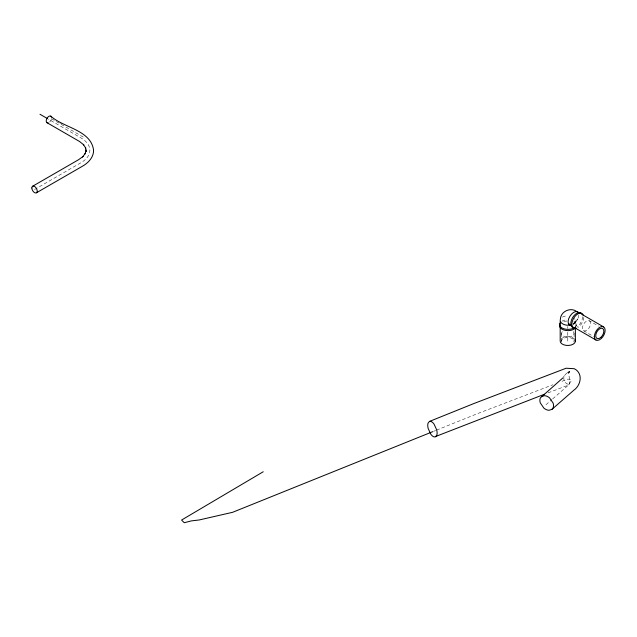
<?xml version="1.0" encoding="UTF-8"?>
<svg xmlns="http://www.w3.org/2000/svg" width="637" height="637" viewBox="0 0 637 637"><rect width="100%" height="100%" fill="white"/><g stroke="black" fill="none" stroke-linecap="round" stroke-linejoin="round"><path stroke-width="0.48" stroke-dasharray="3.19 2.39" d="M49.59 122.001A3.798 2.19 -60 0 0 51.486 118.721L51.581 117.861M573.411 324.368A7.588 4.913 -67 0 0 576.995 320.268C579.009 315.426 575.418 323.97 573.443 323.986C577.353 320.284 574.351 318.126 575.37 326.502M575.115 322.051L574.359 323.23L575.115 322.091A7.604 4.666 3.4 0 0 574.367 318.516M563.45 376.985L564.541 375.543M548.107 392.854L568.793 384.939L569.414 383.498A8.05 1.577 81.9 0 0 569.351 378.139L568.793 374.524M567.256 372.884L565.688 374.182A8.337 6.665 19.6 0 0 565.274 382.423L566.723 383.777L569.558 384.557L568.793 384.939M545.973 404.726L551.937 399.51M552.685 398.866L567.591 385.839L571.102 381.213L571.086 379.875L570.497 379.278L567.678 379.119L560.289 381.945M573.443 323.986L574.383 323.214L573.149 324.106M34.533 189.515L80.358 163.064A30.353 17.525 0 0 0 81.584 138.285L48.476 119.167M433.773 431.249L435.62 430.508M436.544 430.134L477.153 413.771L552.9 384.772M589.384 320.809A5.749 3.32 -60 0 1 587.561 329.719A5.749 3.32 -60 0 1 582.576 326.845A5.749 3.32 -60 0 1 589.384 320.809L598.509 326.08M583.627 330.77L593.588 336.519M60.013 122.734L61.701 123.705M51.486 118.721L84.387 137.711M576.294 324.575L576.294 325.818A8.345 4.817 0 0 0 573.849 322.41M574.088 333.438L574.088 341.098M567.782 326.502L567.782 328.445M567.782 332.339L567.782 341.098M561.484 333.438L561.484 341.098M561.213 338.9A7.588 4.379 0 0 1 574.359 338.9M561.699 342.037A6.306 3.639 0 0 1 567.782 337.451A6.306 3.639 0 0 1 573.873 342.037M562.415 317.099A7.604 4.666 3.4 0 1 567.782 315.928M578.85 315.164A7.596 4.093 -56.9 0 1 573.125 324.257M573.244 331.614A6.306 3.639 0 0 1 567.782 337.077A6.306 3.639 0 0 1 562.328 331.614M582.608 316.724A8.345 4.817 -60 0 1 576.708 326.948M583.683 317.345A8.345 4.817 -60 0 1 577.783 327.569M563.777 321.645A8.345 4.817 0 0 1 567.949 321M573.849 321.167A8.345 4.817 0 0 1 575.179 326.988M562.049 321.167A8.345 4.817 0 0 1 567.225 319.774"/><path stroke-width="0.96" d="M569.749 325.188L570.306 325.069L569.757 325.149A7.604 4.666 3.4 0 1 562.407 323.707A7.604 4.666 3.4 0 1 560.449 319.113M560.417 318.5C561.277 311.421 569.94 307.408 576.007 311.007M568.507 373.202L569.558 371.626L567.886 372.51M562.821 377.956L540.51 397.751A8.504 5.797 48.9 0 0 540.295 402.879L543.831 408.07A8.026 5.47 48.9 0 0 549.046 410.276L551.937 409.352L573.889 390.17C581.087 385.17 583.253 373.043 574.224 368.704L566.126 368.234L473.713 403.603L429.434 421.447L428.04 423.183A8.504 3.973 68.1 0 0 428.183 428.518L430.819 434.227A8.026 3.75 68.1 0 0 434.402 436.974L544.404 394.271M551.937 409.352L552.892 408.213A8.504 5.797 48.9 0 0 553.107 403.078L549.564 397.894A8.026 5.47 48.9 0 0 544.348 395.688L541.458 396.612M435.437 436.878L436.831 435.143A8.504 3.973 68.1 0 0 436.679 429.808L434.044 424.099A8.026 3.75 68.1 0 0 430.469 421.352L429.434 421.447M263.24 471.754L181.577 520.047L184.252 522.73L191.339 520.899L199.15 519.975L232.585 512.315L432.849 431.623M32.638 186.235L78.367 159.831L83.057 156.503L82.539 156.957L85.43 153.238L85.063 153.923L86.162 149.958L86.162 151.558L85.454 147.561L85.828 148.262L83.312 144.456L83.845 144.925L79.537 141.486L47.003 122.702M36.428 192.804L82.356 166.289C88.201 163.008 93.846 157.22 93.559 150.077C90.844 129.892 63.286 127.742 50.793 116.125M570.41 324.95L568.443 323.795L572.002 326.184M577.52 311.843L580.044 313.293M581.724 314.264L603.581 326.885A7.588 4.379 -60 0 1 601.169 338.637A7.588 4.379 -60 0 1 594.6 334.847A7.588 4.379 -60 0 1 603.581 326.885M573.714 327.171L595.993 340.031M39.988 114.27L47.632 118.681M575.37 327.474L575.37 341.098M560.194 321.637L560.194 341.098A7.588 4.379 0 0 0 568.777 345.437A7.588 4.379 0 0 0 575.115 339.959M570.633 325.045A7.588 4.913 -67 0 1 569.406 324.647M570.489 325.005A7.596 4.093 -56.9 0 1 569.924 316.231A7.596 4.093 -56.9 0 1 578.3 312.584M573.754 327.744A8.345 4.817 -60 0 1 572.536 317.728A8.345 4.817 -60 0 1 581.82 313.778M576.254 328.222A8.345 4.817 -60 0 1 573.611 318.341A8.345 4.817 -60 0 1 583.484 315.697M575.179 328.23A8.345 4.817 0 0 1 565.791 330.476A8.345 4.817 0 0 1 559.604 325.818M573.849 327.983A8.345 4.817 0 0 1 563.777 328.756A8.345 4.817 0 0 1 559.883 323.333M48.205 122.806A3.798 2.19 -60 0 1 47.003 118.315A3.798 2.19 -60 0 1 51.486 117.112M600.834 337.387A5.749 3.32 -60 0 0 602.658 328.477A5.749 3.32 -60 0 0 595.858 334.513A5.749 3.32 -60 0 0 600.834 337.387M31.85 187.971A3.798 2.19 60 0 0 35.871 192.979A3.798 2.19 60 0 0 35.871 187.612A3.798 2.19 60 0 0 31.85 187.971"/></g></svg>
